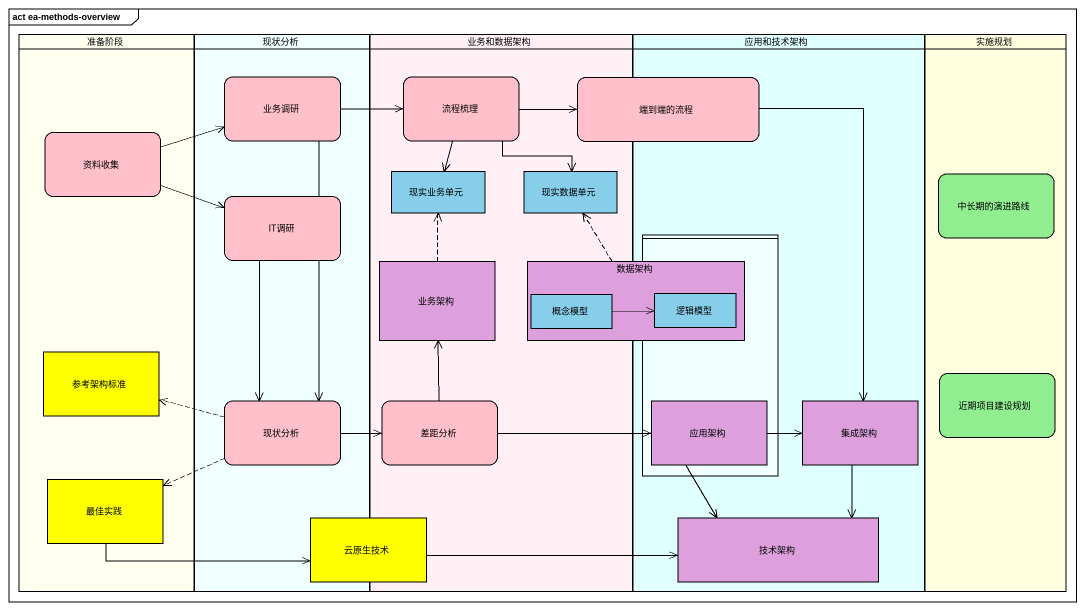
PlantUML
@startuml
mainframe act ea-methods-overview
hide empty description
state 准备阶段 <<partition>> #FFFFF0 {
  state 资料收集 #FFC0CB
  state 参考架构标准 <<object>> #FFFF00
  state 最佳实践 <<object>> #FFFF00
}
state 现状分析 <<partition>> #F0FFFF {
  state 业务调研 #FFC0CB
  state IT调研 #FFC0CB
  state "现状分析" as 现状分析_2 #FFC0CB
}
state 业务和数据架构 <<partition>> #FFF0F5 {
  state 流程梳理 #FFC0CB
  state 现实业务单元 <<object>> #87CEEB
  state 现实数据单元 <<object>> #87CEEB
  state 业务架构 <<object>> #DDA0DD
  state 差距分析 #FFC0CB
}
state 应用和技术架构 <<partition>> #E0FFFF {
  state " " as lane1 <<partition>> #F0FFFF {
    state 应用架构 <<object>> #DDA0DD
  }
  state 集成架构 <<object>> #DDA0DD
  state 技术架构 <<object>> #DDA0DD
}
state 实施规划 <<partition>> #FFFFE0 {
  state 中长期的演进路线 #90EE90
  state 近期项目建设规划 #90EE90
}
state 端到端的流程 #FFC0CB
state 数据架构 <<object>> #DDA0DD {
  state 概念模型 <<object>> #87CEEB
  state 逻辑模型 <<object>> #87CEEB
}
state 云原生技术 <<object>> #FFFF00
业务调研 -right-> 流程梳理
业务调研 --> 现状分析_2
流程梳理 -right-> 端到端的流程
流程梳理 --> 现实业务单元
流程梳理 --> 现实数据单元
端到端的流程 --> 集成架构
资料收集 -right-> 业务调研
资料收集 -right-> IT调研
IT调研 --> 现状分析_2
业务架构 -up[dashed]-> 现实业务单元
数据架构 -up[dashed]-> 现实数据单元
概念模型 -right-> 逻辑模型
现状分析_2 -left[dashed]-> 参考架构标准
现状分析_2 -right-> 差距分析
现状分析_2 -left[dashed]-> 最佳实践
差距分析 -up-> 业务架构
差距分析 -right-> 应用架构
应用架构 -right-> 集成架构
应用架构 --> 技术架构
集成架构 --> 技术架构
最佳实践 -right-> 云原生技术
云原生技术 -right-> 技术架构
@enduml
